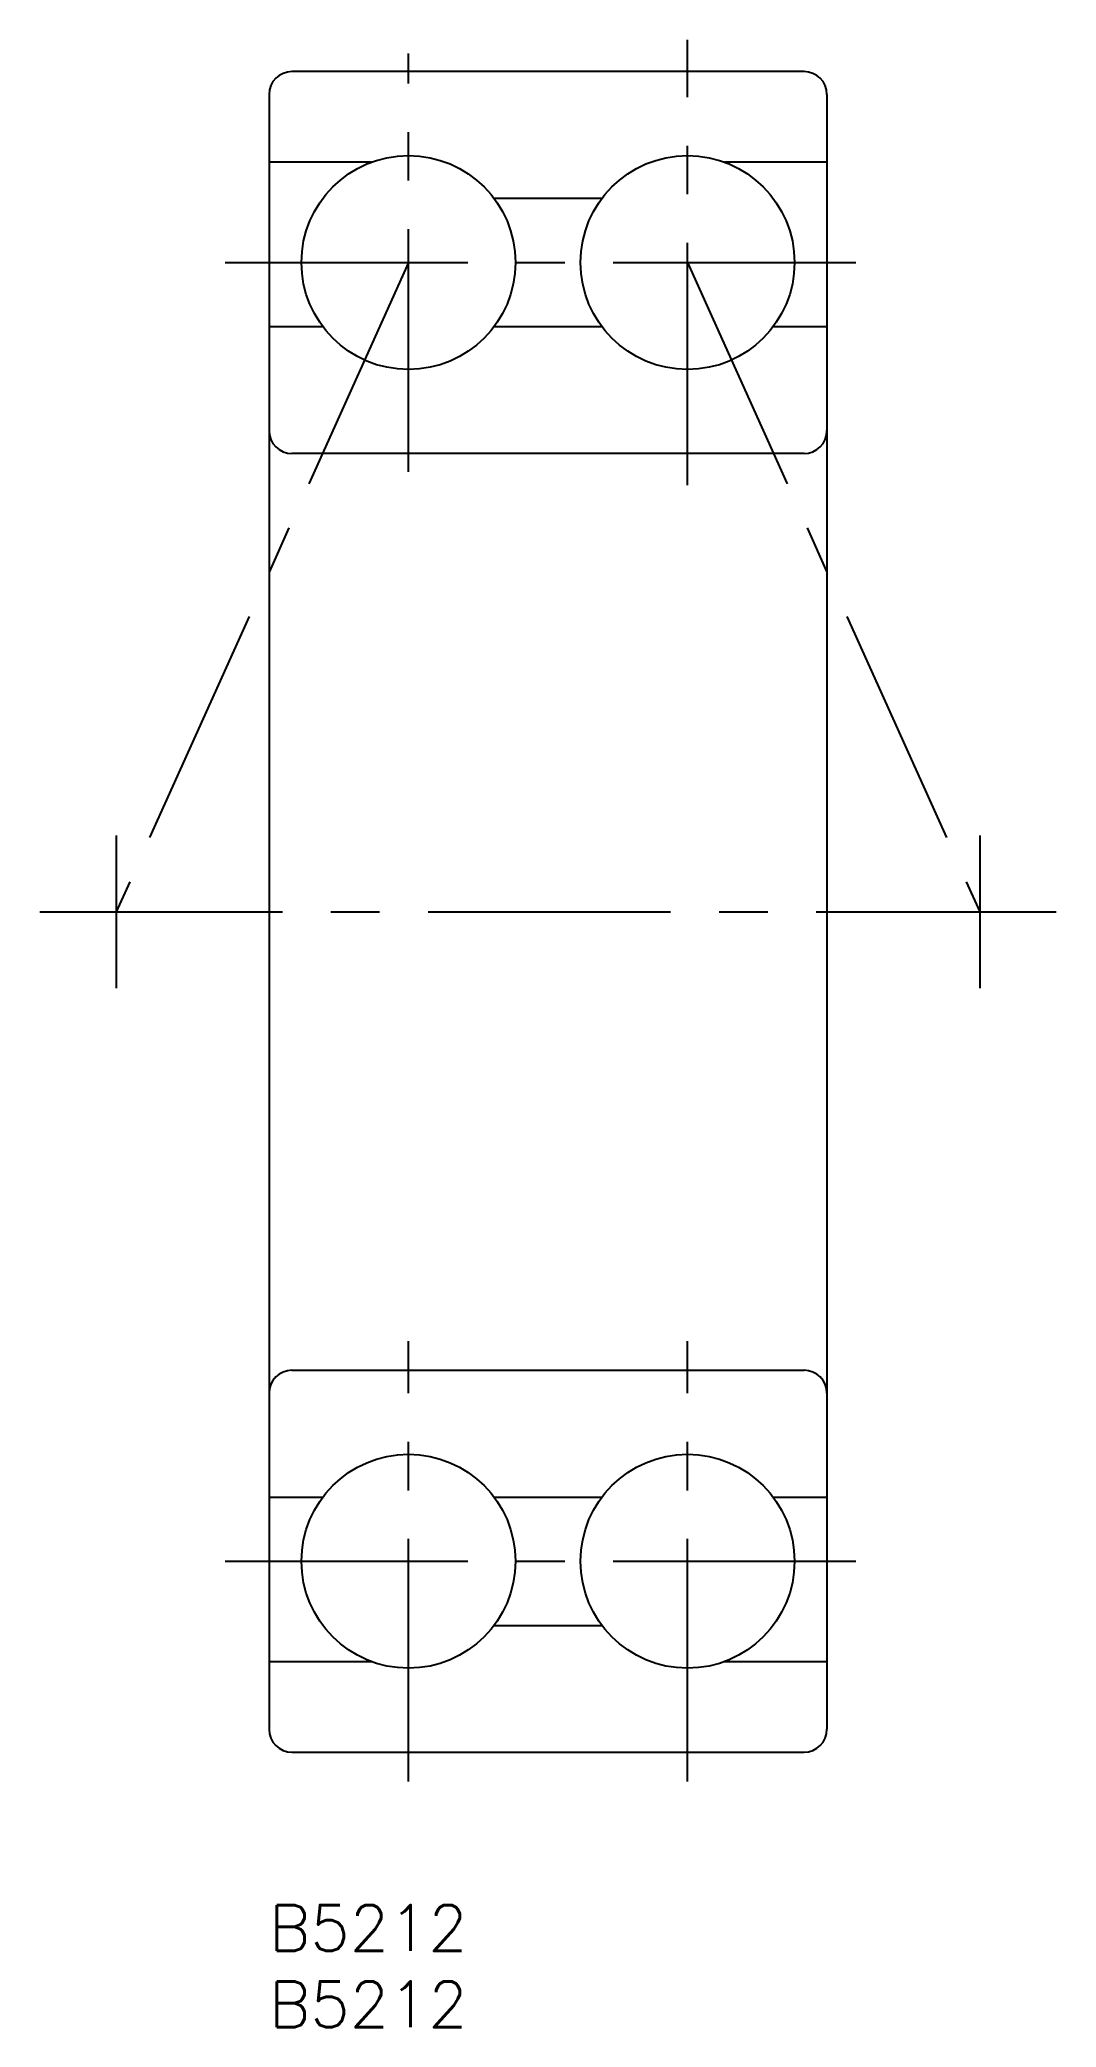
# Model space of a CAD drawing. Extents: x -15 to 52, y -8 to 122.
import ezdxf

# ---------------------------------------------------------------- set-up
doc = ezdxf.new("R2010")
doc.units = 0
doc.header["$LTSCALE"] = 0.5
doc.linetypes.add('CENTER', pattern=[50.8, 31.75, -6.35, 6.35, -6.35])
for name, color, linetype in [('MSM_CENTER', 1, 'CENTER'), ('MSM_CONTINUOUS', 7, 'CONTINUOUS'), ('MSM_PART_NUMBER', 7, 'CONTINUOUS')]:
    doc.layers.add(name, color=color, linetype=linetype)
doc.styles.get("Standard").update_dxf_attribs({"font": 'txt.shx', "height": 3, "bigfont": 'bigfont.shx'})

msp = doc.modelspace()

# ---------------------------------------------------------------- linework, layer by layer
at = {"layer": 'MSM_CENTER'}
for p, q in [((9.12, 93.81), (9.12, 121.19)), ((27.38, 92.92), (27.38, 122.08)), ((9.12, 107.5), (-10, 65)), ((-2.88, 107.5), (39.37, 107.5)), ((27.38, 107.5), (46.5, 65)), ((-10, 70), (-10, 60)), ((46.5, 70), (46.5, 60)), ((-15, 65), (51.5, 65)), ((9.12, 8.09), (9.12, 36.91)), ((27.38, 8.09), (27.38, 36.91)), ((-2.88, 22.5), (39.37, 22.5))]:
    msp.add_line(p, q, dxfattribs=at)
at = {"layer": 'MSM_CONTINUOUS'}
for p, q in [((35, 120), (1.5, 120)), ((0, 118.5), (0, 11.5)), ((36.5, 118.5), (36.5, 11.5)), ((6.71, 114.07), (0, 114.07)), ((36.5, 114.07), (29.79, 114.07)), ((21.77, 111.7), (14.73, 111.7)), ((3.52, 103.3), (0, 103.3)), ((21.77, 103.3), (14.73, 103.3)), ((36.5, 103.3), (32.98, 103.3)), ((35, 95), (1.5, 95)), ((1.5, 35), (35, 35)), ((0, 26.7), (3.52, 26.7)), ((14.73, 26.7), (21.77, 26.7)), ((32.98, 26.7), (36.5, 26.7)), ((14.73, 18.3), (21.77, 18.3)), ((0, 15.93), (6.71, 15.93)), ((29.79, 15.93), (36.5, 15.93)), ((1.5, 10), (35, 10))]:
    msp.add_line(p, q, dxfattribs=at)
for centre in [(9.12, 107.5), (27.38, 107.5), (9.12, 22.5), (27.38, 22.5)]:
    msp.add_circle(centre, 7, dxfattribs=at)
for centre, start, end in [((1.5, 118.5), 90, 180), ((35, 118.5), 0, 90), ((1.5, 96.5), 180, 270), ((35, 96.5), 270, 0), ((1.5, 33.5), 90, 180), ((35, 33.5), 0, 90), ((1.5, 11.5), 180, 270), ((35, 11.5), 270, 0)]:
    msp.add_arc(centre, 1.5, start, end, dxfattribs=at)

# ---------------------------------------------------------------- texts
at = {"layer": 'MSM_PART_NUMBER'}
for p in [(0, -3), (0, -8)]:
    msp.add_text('B5212', height=3, dxfattribs=at).set_placement(p)

doc.saveas('drawing.dxf')
